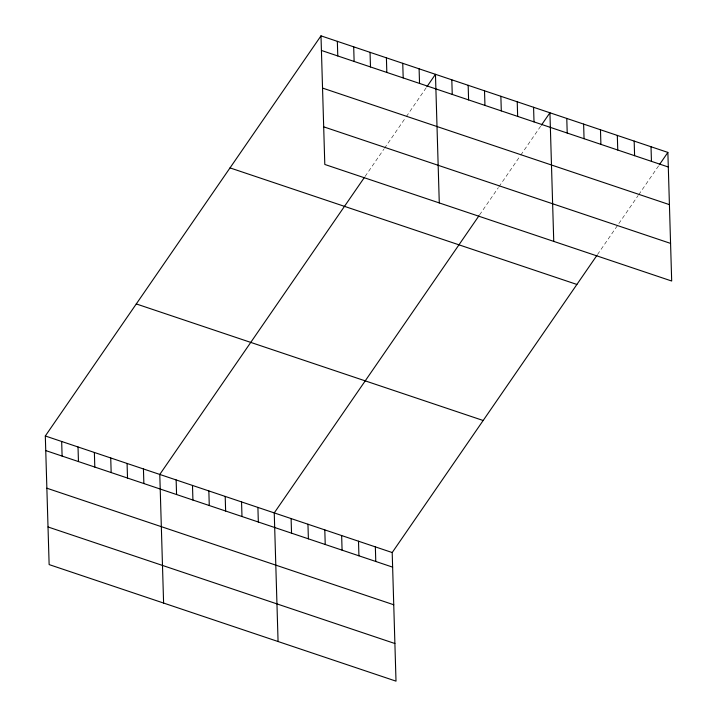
<?xml version="1.0" encoding="UTF-8"?>
<svg xmlns="http://www.w3.org/2000/svg" width="717" height="717" viewBox="0 0 717 717"><rect width="100%" height="100%" fill="white"/><g stroke="black" fill="none" stroke-linecap="round" stroke-linejoin="round"><path stroke-width="0.54" stroke-dasharray="3.58 2.69" d="M365.105 176.427L383.909 149.136M384.518 148.258L405.741 117.445M406.351 116.566L426.364 87.519M479.574 214.894L498.378 187.603M498.987 186.725L520.21 155.912M520.82 155.033L540.833 125.986M597.512 254.517L638.148 195.544M638.757 194.657L658.771 165.609"/><path stroke-width="1.08" d="M596.911 255.404L392.199 552.538L396.008 681.15L49.132 564.593L45.314 435.981L320.992 35.85L667.868 152.407L671.686 281.019L324.801 164.462L320.992 35.85M364.496 177.305L159.783 474.439L163.601 603.06M426.965 86.64L435.461 74.317L439.279 202.929M478.974 215.772L274.252 512.906L278.071 641.518M541.434 125.099L549.93 112.775L553.748 241.387M659.38 164.731L667.868 152.407M321.422 50.459L668.298 167.007M322.542 88.074L669.418 204.632M323.69 126.837L670.565 243.395M230.014 167.895L576.898 284.452M136.284 303.936L483.168 420.494M45.314 435.981L392.199 552.538M45.754 450.581L392.629 567.138M46.865 488.205L393.741 604.763M48.021 526.968L394.897 643.525M651.018 146.743L651.448 161.352M634.169 141.088L634.599 155.688M617.319 135.423L617.758 150.023M600.47 129.759L600.909 144.368M583.62 124.104L584.059 138.704M566.78 118.439L567.21 133.039M533.573 107.281L534.013 121.89M517.226 101.787L517.656 116.396M500.869 96.293L501.3 110.902M484.513 90.799L484.952 105.399M468.165 85.305L468.595 99.905M451.809 79.811L452.248 94.411M419.104 68.823L419.535 83.423M402.748 63.32L403.187 77.929M386.4 57.826L386.83 72.435M370.044 52.332L370.483 66.941M375.35 546.874L375.78 561.483M353.696 46.838L354.126 61.447M358.5 541.21L358.93 555.818M337.34 41.344L337.779 55.953M341.65 535.554L342.081 550.154M324.801 529.89L325.231 544.499M307.952 524.226L308.391 538.834M291.102 518.57L291.541 533.17M257.905 507.412L258.335 522.021M241.548 501.918L241.988 516.518M225.201 496.424L225.631 511.024M208.844 490.93L209.274 505.53M192.488 485.436L192.927 500.036M176.14 479.942L176.57 494.542M143.436 468.945L143.866 483.554M127.079 463.451L127.518 478.06M110.732 457.957L111.162 472.566M94.375 452.463L94.805 467.072M78.019 446.969L78.458 461.578M61.671 441.475L62.101 456.084"/></g></svg>
